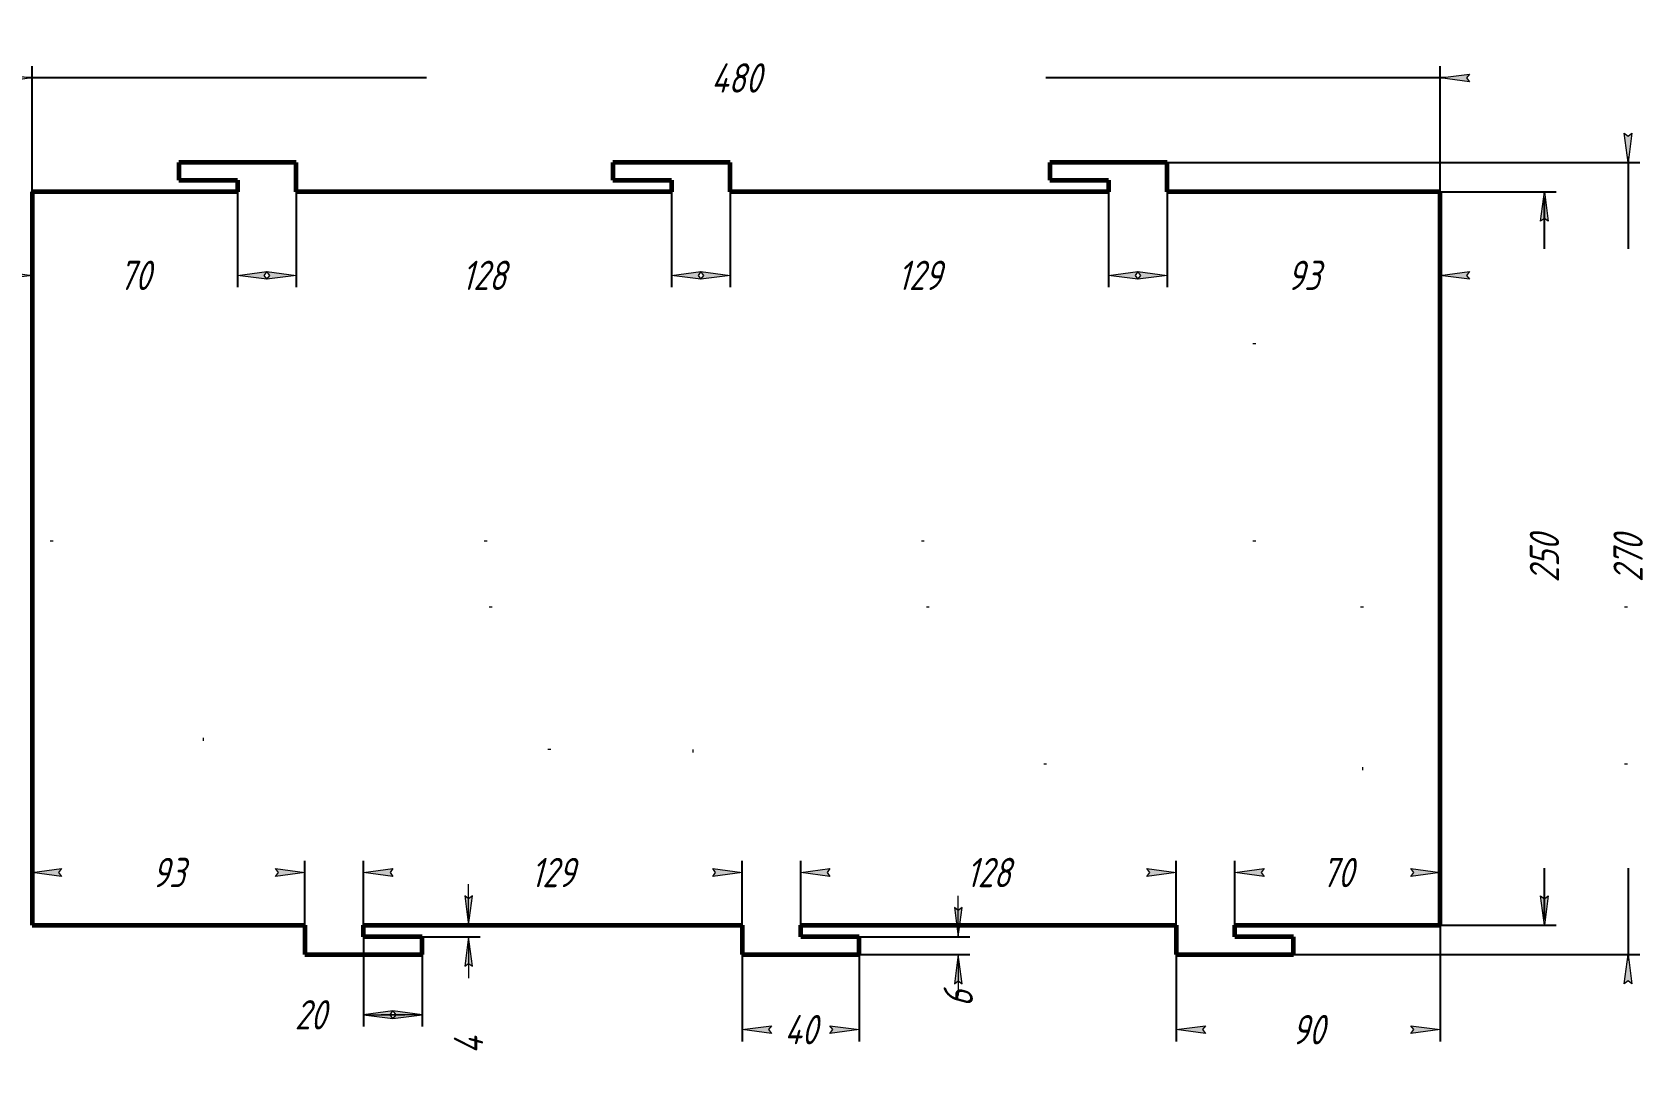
# Model space of a CAD drawing. Header units: millimetres. Extents: x 32 to 306, y 20 to 197.
import ezdxf

# ---------------------------------------------------------------- set-up
doc = ezdxf.new("R2010")
doc.units = ezdxf.units.MM
doc.linetypes.add('K5LT_BASIC', pattern=[0])
doc.linetypes.add('K5LT_THIN', pattern=[0])
doc.layers.add('Системный слой', color=7, linetype='Continuous')
doc.styles.add('KDIMTEXTSTYLE', font='GOST_AU.SHX', dxfattribs={"width": 0.96, "oblique": 15, "height": 5})
doc.dimstyles.new('KDIMSTYLE (0.50)', dxfattribs={"dimtxt": 5, "dimasz": 1, "dimexe": 2, "dimexo": 0, "dimgap": 1, "dimtad": 1, "dimlfac": 2, "dimtxsty": 'KDIMTEXTSTYLE', "dimsah": 1, "dimcen": 0, "dimdle": 1, "dimadec": 0, "dimazin": 0, "dimtfac": 0.667, "dimtmove": 0, "dimatfit": 3, "dimfxl": 1, "dimtvp": 1, "dimtolj": 1, "dimtzin": 0, "dimarcsym": 0})

# ---------------------------------------------------------------- blocks, each defined once
blk = doc.blocks.new('KDIMARROW_01')
at = {"layer": 'Системный слой'}
blk.add_hatch(color=0, dxfattribs=at).paths.add_polyline_path([(0, 0), (-5, 0.658262491226197), (-4.5, 6e-16), (-5, -0.6582624912261956)])
at = {"layer": 'Системный слой', "color": 0, "linetype": 'K5LT_THIN', "lineweight": 18}
for p, q in [((31.93026865812132, 45.24961274119927), (31.43026865812132, 45.24961274119927)), ((-4.5, 6e-16), (-5, 0.658262491226197)), ((-5, 0.658262491226197), (0, 0)), ((0, 0), (-5, -0.6582624912261956)), ((-5, -0.6582624912261956), (-4.5, 6e-16))]:
    blk.add_line(p, q, dxfattribs=at)
blk = doc.blocks.new('KDIMARROW_02')
at = {"layer": 'Системный слой'}
blk.add_hatch(color=0, dxfattribs=at).paths.add_polyline_path([(4.5, -6e-16), (5, 0.6582624912261956), (0, 0), (5, -0.658262491226197)])
at = {"layer": 'Системный слой', "color": 0, "linetype": 'K5LT_THIN', "lineweight": 18}
for p, q in [((31.93026865812132, 45.24961274119927), (31.43026865812132, 45.24961274119927)), ((5, 0.6582624912261956), (0, 0)), ((0, 0), (5, -0.658262491226197)), ((0, 0), (7, -9e-16)), ((4.5, -6e-16), (5, 0.6582624912261956)), ((5, -0.658262491226197), (4.5, -6e-16))]:
    blk.add_line(p, q, dxfattribs=at)

msp = doc.modelspace()

# ---------------------------------------------------------------- linework, layer by layer
at = {"layer": 'Системный слой', "color": 5, "linetype": 'K5LT_BASIC', "lineweight": 60, "true_color": 0x0000ff}
for p, q in [((76.93026865812132, 175.2496127411993), (56.93026865812132, 175.2496127411993)), ((56.93026865812132, 175.2496127411993), (56.93026865812132, 172.2496127411993)), ((76.93026865812132, 170.2496127411993), (76.93026865812132, 175.2496127411993)), ((130.9302686581213, 175.2496127411993), (130.9302686581213, 172.2496127411993)), ((150.9302686581213, 175.2496127411993), (130.9302686581213, 175.2496127411993)), ((150.9302686581213, 170.2496127411993), (150.9302686581213, 175.2496127411993)), ((205.4302686581213, 175.2496127411993), (205.4302686581213, 172.2496127411993)), ((225.4302686581213, 175.2496127411993), (205.4302686581213, 175.2496127411993)), ((225.4302686581213, 170.2496127411993), (225.4302686581213, 175.2496127411993)), ((31.93026865812133, 170.2496127411993), (31.93026865812132, 45.24961274119927)), ((66.93026865812132, 170.2496127411993), (31.93026865812133, 170.2496127411993)), ((56.93026865812132, 172.2496127411993), (66.93026865812132, 172.2496127411993)), ((66.93026865812132, 172.2496127411993), (66.93026865812132, 170.2496127411993)), ((140.9302686581213, 170.2496127411993), (76.93026865812132, 170.2496127411993)), ((130.9302686581213, 172.2496127411993), (140.9302686581213, 172.2496127411993)), ((140.9302686581213, 172.2496127411993), (140.9302686581213, 170.2496127411993)), ((215.4302686581213, 170.2496127411993), (150.9302686581213, 170.2496127411993)), ((205.4302686581213, 172.2496127411993), (215.4302686581213, 172.2496127411993)), ((215.4302686581213, 172.2496127411993), (215.4302686581213, 170.2496127411993)), ((271.9302686581213, 170.2496127411993), (225.4302686581213, 170.2496127411993)), ((271.9302686581213, 45.24961274119927), (271.9302686581213, 170.2496127411993)), ((31.93026865812132, 45.24961274119927), (78.43026865812132, 45.24961274119927)), ((78.43026865812132, 45.24961274119927), (78.43026865812132, 40.24961274119927)), ((88.43026865812132, 43.24961274119927), (88.43026865812132, 45.24961274119927)), ((88.43026865812132, 45.24961274119927), (152.9302686581213, 45.24961274119927)), ((152.9302686581213, 45.24961274119927), (152.9302686581213, 40.24961274119927)), ((162.9302686581213, 45.24961274119927), (226.9302686581213, 45.24961274119927)), ((162.9302686581213, 43.24961274119927), (162.9302686581213, 45.24961274119927)), ((226.9302686581213, 45.24961274119927), (226.9302686581213, 40.24961274119927)), ((236.9302686581213, 45.24961274119927), (271.9302686581213, 45.24961274119927)), ((236.9302686581213, 43.24961274119927), (236.9302686581213, 45.24961274119927)), ((98.43026865812132, 43.24961274119927), (88.43026865812132, 43.24961274119927)), ((98.43026865812132, 40.24961274119927), (98.43026865812132, 43.24961274119927)), ((172.9302686581213, 43.24961274119927), (162.9302686581213, 43.24961274119927)), ((172.9302686581213, 40.24961274119927), (172.9302686581213, 43.24961274119927)), ((246.9302686581213, 43.24961274119927), (236.9302686581213, 43.24961274119927)), ((246.9302686581213, 40.24961274119927), (246.9302686581213, 43.24961274119927)), ((78.43026865812132, 40.24961274119927), (98.43026865812132, 40.24961274119927)), ((152.9302686581213, 40.24961274119927), (172.9302686581213, 40.24961274119927)), ((226.9302686581213, 40.24961274119927), (246.9302686581213, 40.24961274119927))]:
    msp.add_line(p, q, dxfattribs=at)

# ---------------------------------------------------------------- dimensions: what is measured, and where the dimension line sits
at = {"layer": 'Системный слой', "color": 7}
for base, p1, p2, location, override in [((31.93026865812133, 189.6781096702944), (271.9302686581213, 170.2496127411993), (31.93026865812133, 170.2496127411993), (151.9302686581213, 189.6781096702944), {"dimexo": 0, "dimpost": '\\H5.0;\\W0.965;\\Q15;<>', "dimblk1": 'KDIMARROW_01', "dimblk2": 'KDIMARROW_01', "dimse1": 0, "dimse2": 0, "dimclrt": 7, "dimtolj": 1}), ((31.93026865812133, 156.0293755699892), (66.93026865812132, 170.2496127411993), (31.93026865812133, 170.2496127411993), (49.43026865812132, 156.0293755699892), {"dimexo": 0, "dimpost": '\\H5.0;\\W0.965;\\Q15;<>', "dimblk1": 'KDIMARROW_01', "dimblk2": 'KDIMARROW_01', "dimse1": 0, "dimse2": 0, "dimclrt": 7, "dimtolj": 1}), ((76.93026865812132, 156.0293755699892), (140.9302686581213, 170.2496127411993), (76.93026865812132, 170.2496127411993), (108.9302686581213, 156.0293755699892), {"dimexo": 0, "dimpost": '\\H5.0;\\W0.965;\\Q15;<>', "dimblk1": 'KDIMARROW_01', "dimblk2": 'KDIMARROW_01', "dimse1": 0, "dimse2": 0, "dimclrt": 7, "dimtolj": 1}), ((150.9302686581213, 156.0293755699892), (215.4302686581213, 170.2496127411993), (150.9302686581213, 170.2496127411993), (183.1802686581213, 156.0293755699892), {"dimexo": 0, "dimpost": '\\H5.0;\\W0.965;\\Q15;<>', "dimblk1": 'KDIMARROW_01', "dimblk2": 'KDIMARROW_01', "dimse1": 0, "dimse2": 0, "dimclrt": 7, "dimtolj": 1}), ((225.4302686581213, 156.0293755699892), (271.9302686581213, 170.2496127411993), (225.4302686581213, 170.2496127411993), (248.6802686581213, 156.0293755699892), {"dimexo": 0, "dimpost": '\\H5.0;\\W0.965;\\Q15;<>', "dimblk1": 'KDIMARROW_01', "dimblk2": 'KDIMARROW_01', "dimse1": 0, "dimse2": 0, "dimclrt": 7, "dimtolj": 1}), ((78.43026865812132, 54.23342326630679), (31.93026865812132, 45.24961274119927), (78.43026865812132, 45.24961274119927), (55.18026865812132, 54.23342326630679), {"dimexo": 0, "dimpost": '\\H5.0;\\W0.965;\\Q15;<>', "dimblk1": 'KDIMARROW_01', "dimblk2": 'KDIMARROW_01', "dimse1": 0, "dimse2": 0, "dimclrt": 7, "dimtolj": 1}), ((152.9302686581213, 54.23342326630679), (88.43026865812132, 45.24961274119927), (152.9302686581213, 45.24961274119927), (120.6802686581213, 54.23342326630679), {"dimexo": 0, "dimpost": '\\H5.0;\\W0.965;\\Q15;<>', "dimblk1": 'KDIMARROW_01', "dimblk2": 'KDIMARROW_01', "dimse1": 0, "dimse2": 0, "dimclrt": 7, "dimtolj": 1}), ((226.9302686581213, 54.23342326630679), (162.9302686581213, 45.24961274119927), (226.9302686581213, 45.24961274119927), (194.9302686581213, 54.23342326630679), {"dimexo": 0, "dimpost": '\\H5.0;\\W0.965;\\Q15;<>', "dimblk1": 'KDIMARROW_01', "dimblk2": 'KDIMARROW_01', "dimse1": 0, "dimse2": 0, "dimclrt": 7, "dimtolj": 1}), ((271.9302686581213, 54.23342326630679), (236.9302686581213, 45.24961274119927), (271.9302686581213, 45.24961274119927), (254.4302686581213, 54.23342326630679), {"dimexo": 0, "dimpost": '\\H5.0;\\W0.965;\\Q15;<>', "dimblk1": 'KDIMARROW_01', "dimblk2": 'KDIMARROW_01', "dimse1": 0, "dimse2": 0, "dimclrt": 7, "dimtolj": 1}), ((271.9302686581213, 27.44958076347337), (226.9302686581213, 45.24961274119927), (271.9302686581213, 45.24961274119927), (249.4302686581213, 27.44958076347337), {"dimexo": 0, "dimpost": '\\H5.0;\\W0.965;\\Q15;<>', "dimblk1": 'KDIMARROW_01', "dimblk2": 'KDIMARROW_01', "dimse1": 0, "dimse2": 0, "dimclrt": 7, "dimtolj": 1}), ((88.43026865812132, 29.98416433204638), (98.43026865812132, 41.74961274119927), (88.43026865812132, 43.24961274119927), (79.34694804044554, 29.98416433204638), {"dimexo": 0, "dimpost": '\\H5.0;\\W0.965;\\Q15;<>', "dimblk1": 'KDIMARROW_02', "dimblk2": 'KDIMARROW_02', "dimse1": 0, "dimse2": 0, "dimclrt": 7, "dimtolj": 1}), ((172.9302686581213, 27.44958076347338), (152.9302686581213, 40.24961274119927), (172.9302686581213, 40.24961274119927), (162.9302686581213, 27.44958076347338), {"dimexo": 0, "dimpost": '\\H5.0;\\W0.965;\\Q15;<>', "dimblk1": 'KDIMARROW_01', "dimblk2": 'KDIMARROW_01', "dimse1": 0, "dimse2": 0, "dimclrt": 7, "dimtolj": 1})]:
    msp.add_linear_dim(base=base, p1=p1, p2=p2, location=location, dimstyle='KDIMSTYLE (0.50)', override=override, dxfattribs=at).render()
for base, p1, p2, location, override in [((303.9758453441792, 40.24961274119927), (225.4302686581213, 175.2496127411993), (246.9302686581213, 40.24961274119927), (303.9758453441792, 107.7496127411993), {"dimexo": 0, "dimpost": '\\H5.0;\\W0.965;\\Q15;<>', "dimblk1": 'KDIMARROW_01', "dimblk2": 'KDIMARROW_01', "dimse1": 0, "dimse2": 0, "dimclrt": 7, "dimtolj": 1}), ((289.7092559447492, 170.2496127411993), (271.9302686581213, 45.24961274119927), (271.9302686581213, 170.2496127411993), (289.7092559447492, 107.7496127411993), {"dimexo": 0, "dimpost": '\\H5.0;\\W0.965;\\Q15;<>', "dimblk1": 'KDIMARROW_01', "dimblk2": 'KDIMARROW_01', "dimse1": 0, "dimse2": 0, "dimclrt": 7, "dimtolj": 1}), ((106.3153566787031, 43.24961274119927), (98.58178551981774, 45.24961274119927), (98.43026865812132, 43.24961274119927), (106.3153566787031, 24.75295250865532), {"dimexo": 0, "dimpost": '\\H5.0;\\W0.965;\\Q15;<>', "dimblk1": 'KDIMARROW_02', "dimblk2": 'KDIMARROW_02', "dimse1": 0, "dimse2": 0, "dimclrt": 7, "dimtolj": 1}), ((189.7885502705176, 43.24961274119927), (172.9302686581213, 40.24961274119927), (172.9302686581213, 43.24961274119927), (189.7885502705176, 32.75295250865533), {"dimexo": 0, "dimpost": '\\H5.0;\\W0.965;\\Q15;<>', "dimblk1": 'KDIMARROW_02', "dimblk2": 'KDIMARROW_02', "dimse1": 0, "dimse2": 0, "dimclrt": 7, "dimtolj": 1})]:
    msp.add_linear_dim(base=base, p1=p1, p2=p2, angle=90, location=location, dimstyle='KDIMSTYLE (0.50)', override=override, dxfattribs=at).render()

doc.saveas('drawing.dxf')
